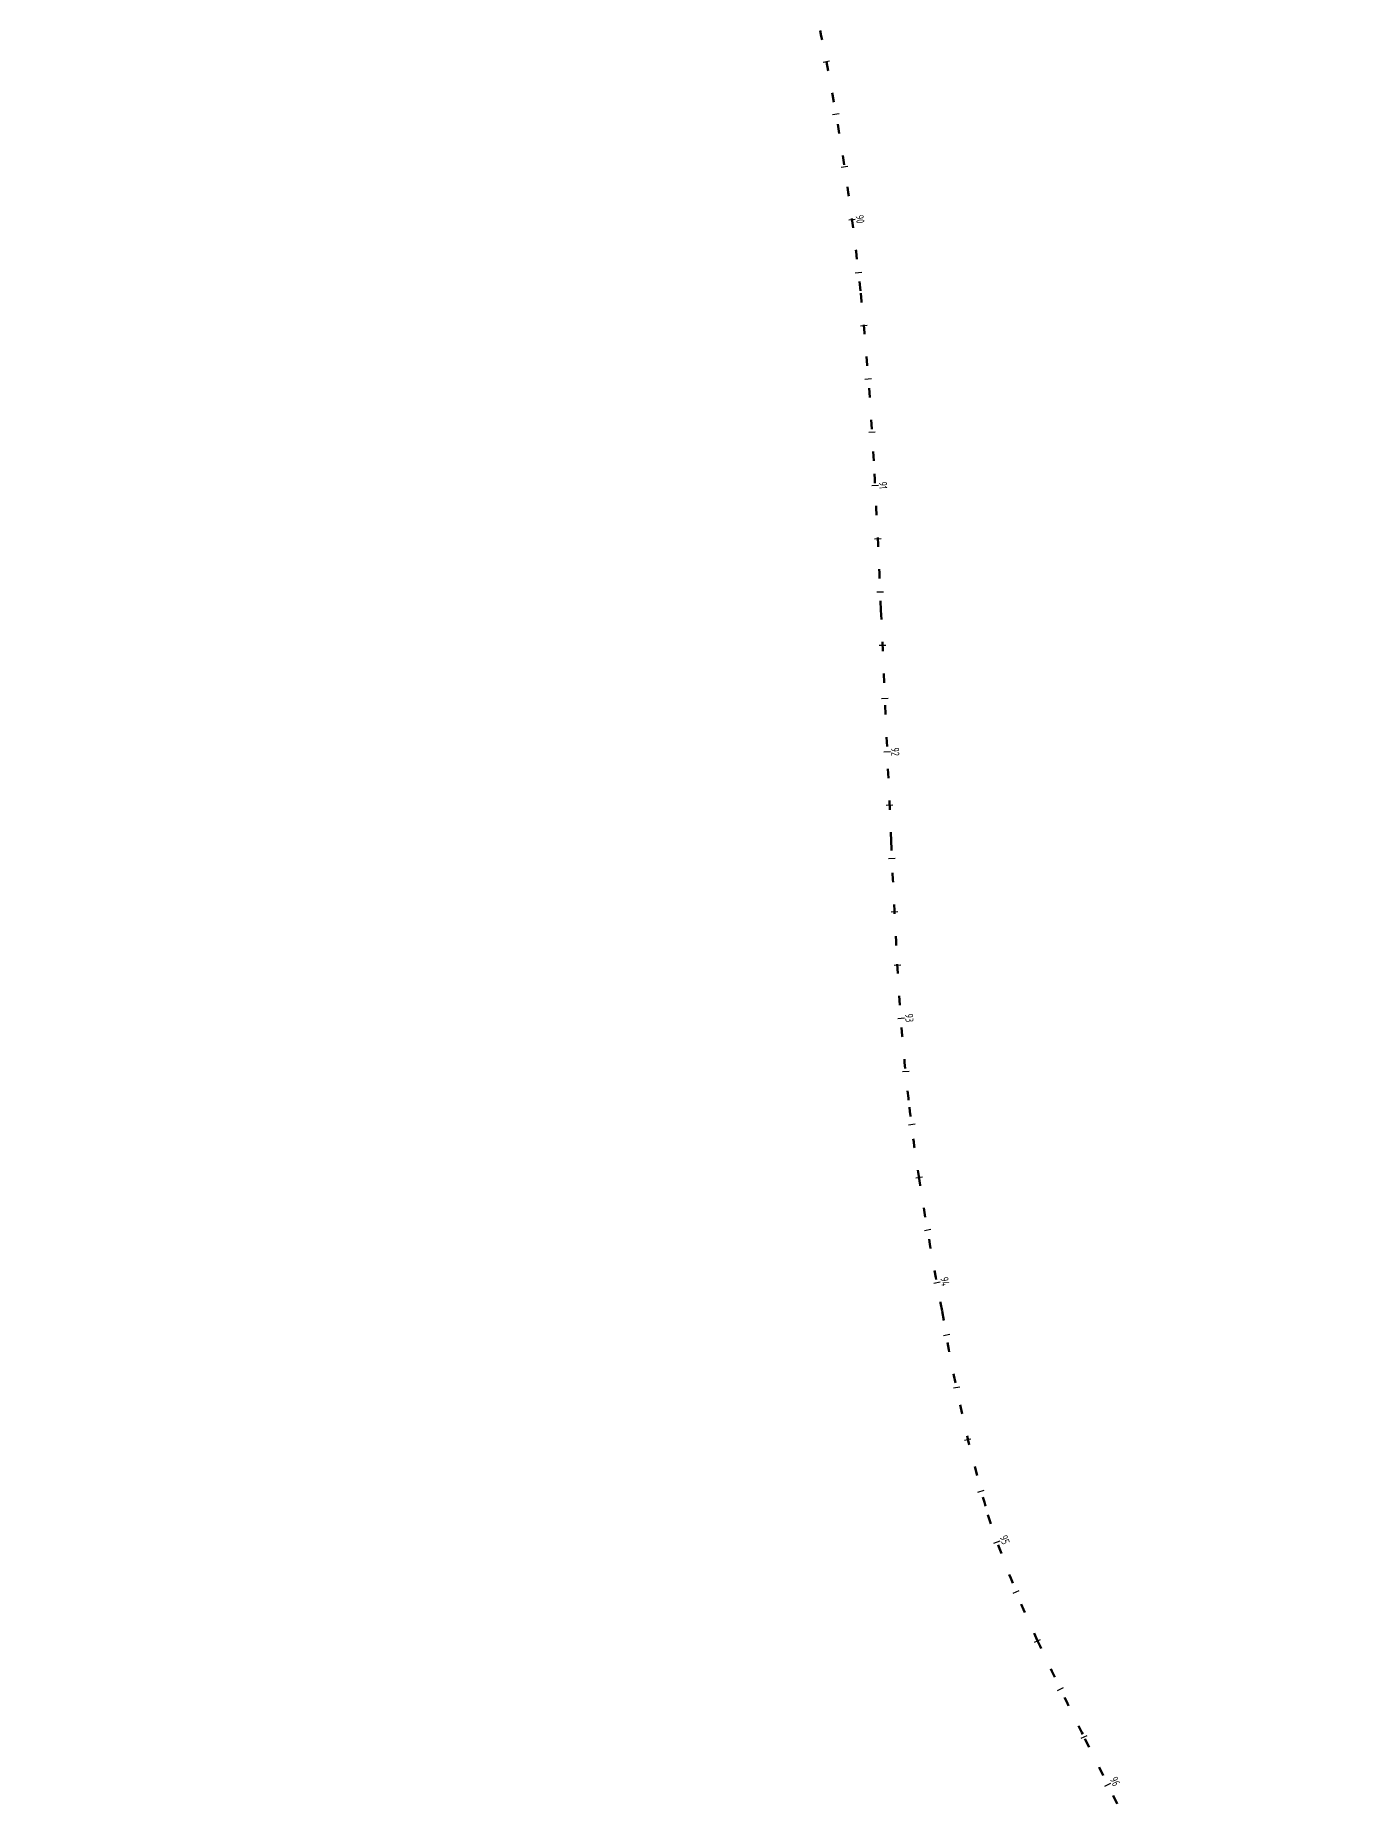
# Model space of a CAD drawing. Header units: metres. Extents: x 245702 to 2250761, y -1588929 to 6439132.
# Drawn here: x 2248870 to 2249360, y 539628 to 540293 of the extents above; entities that cross this region are included whole.
import ezdxf

# ---------------------------------------------------------------- set-up
doc = ezdxf.new("R2010")
doc.units = ezdxf.units.M
doc.linetypes.add('STROT', pattern=[1.7, 0.5, -1.2])
doc.layers.add('ОСЬ_ВЕРХ_ПОКРЫТИЯ_ПИКЕТЫ', color=1, linetype='Continuous')
doc.layers.add('разметка', color=7, linetype='Continuous')
doc.styles.get("Standard").update_dxf_attribs({"font": 'simplex.shx'})

msp = doc.modelspace()

# ---------------------------------------------------------------- linework, layer by layer
at = {"layer": 'ОСЬ_ВЕРХ_ПОКРЫТИЯ_ПИКЕТЫ'}
for p, q in [((2249165.19, 540282.83), (2249167.65, 540283.31)), ((2249168.79, 540263.18), (2249171.25, 540263.61)), ((2249171.99, 540243.47), (2249174.47, 540243.84)), ((2249174.8, 540223.69), (2249177.28, 540224.02)), ((2249174.8, 540223.69), (2249177.28, 540224.02)), ((2249177.21, 540203.86), (2249179.7, 540204.14)), ((2249179.23, 540183.99), (2249181.72, 540184.22)), ((2249180.9, 540164.08), (2249183.39, 540164.27)), ((2249182.28, 540144.14), (2249184.77, 540144.3)), ((2249183.43, 540124.19), (2249185.93, 540124.32)), ((2249183.43, 540124.19), (2249185.93, 540124.32)), ((2249184.43, 540104.22), (2249186.93, 540104.34)), ((2249185.34, 540084.25), (2249187.84, 540084.36)), ((2249186.22, 540064.27), (2249188.72, 540064.38)), ((2249187.11, 540044.29), (2249189.61, 540044.4)), ((2249187.99, 540024.3), (2249190.49, 540024.42)), ((2249187.99, 540024.3), (2249190.49, 540024.42)), ((2249188.87, 540004.32), (2249191.37, 540004.43)), ((2249189.77, 539984.34), (2249192.26, 539984.46)), ((2249190.73, 539964.36), (2249193.23, 539964.49)), ((2249191.86, 539944.38), (2249194.36, 539944.53)), ((2249193.25, 539924.41), (2249195.75, 539924.6)), ((2249193.25, 539924.41), (2249195.75, 539924.6)), ((2249195.01, 539904.46), (2249197.49, 539904.7)), ((2249197.21, 539884.55), (2249199.69, 539884.86)), ((2249199.95, 539864.7), (2249202.42, 539865.08)), ((2249203.14, 539844.94), (2249205.61, 539845.36)), ((2249206.64, 539825.23), (2249209.1, 539825.68)), ((2249206.64, 539825.23), (2249209.1, 539825.68)), ((2249210.27, 539805.56), (2249212.73, 539806.02)), ((2249214.01, 539785.9), (2249216.46, 539786.38)), ((2249218.17, 539766.3), (2249220.61, 539766.86)), ((2249223.12, 539746.86), (2249225.53, 539747.54)), ((2249229.21, 539727.72), (2249231.56, 539728.56)), ((2249229.21, 539727.72), (2249231.56, 539728.56)), ((2249236.41, 539709), (2249238.72, 539709.95)), ((2249244.43, 539690.63), (2249246.71, 539691.67)), ((2249253.01, 539672.53), (2249255.25, 539673.62)), ((2249261.85, 539654.58), (2249264.09, 539655.69)), ((2249270.73, 539636.66), (2249272.97, 539637.77)), ((2249270.73, 539636.66), (2249272.97, 539637.77))]:
    msp.add_line(p, q, dxfattribs=at)
at = {"layer": 'разметка', "linetype": 'STROT', "lineweight": 50, "ltscale": 7}
msp.add_lwpolyline([(2248870.22, 540845.77, -0.026709), (2248898, 540819.87, -0.015571), (2248922.08, 540793.38), (2248962.65, 540747.29, -0.027485), (2249032.23, 540662.17, -0.054753), (2249084.81, 540566.48, -0.027745), (2249119.37, 540462.11), (2249128.64, 540430.24, -0.003575), (2249148.19, 540361.21, -0.012405), (2249159.84, 540314.39, -0.029729), (2249179.2, 540197.17, -0.011745), (2249184.17, 540133.4, -0.003271), (2249186.89, 540077.44), (2249190.72, 539990.89, 0.00256), (2249193, 539944.71, 0.014826), (2249197.52, 539891.15, 0.010268), (2249201.03, 539865.14, 0.009124), (2249209.86, 539814.66, 0.030208), (2249226.97, 539738.35, 0.031045), (2249245.46, 539691.4, 0.007877), (2249263.31, 539654.44), (2249360.19, 539459.09, -0.002974)], format="xyb", dxfattribs=at)

# ---------------------------------------------------------------- texts
at = {"layer": 'ОСЬ_ВЕРХ_ПОКРЫТИЯ_ПИКЕТЫ', "width": 0.6}
for s, rotation, p in [('90', 277.51001, (2249177.35, 540225.41)), ('91', 273.05691, (2249186.11, 540125.58)), ('92', 272.53229, (2249190.67, 540025.92)), ('93', 274.46105, (2249195.88, 539926.12)), ('94', 280.33905, (2249209.08, 539827.2)), ('95', 289.45797, (2249231.3, 539730.05)), ('96', 296.37892, (2249272.53, 539639.23))]:
    msp.add_text(s, height=3, rotation=rotation, dxfattribs=at).set_placement(p)

doc.saveas('drawing.dxf')
